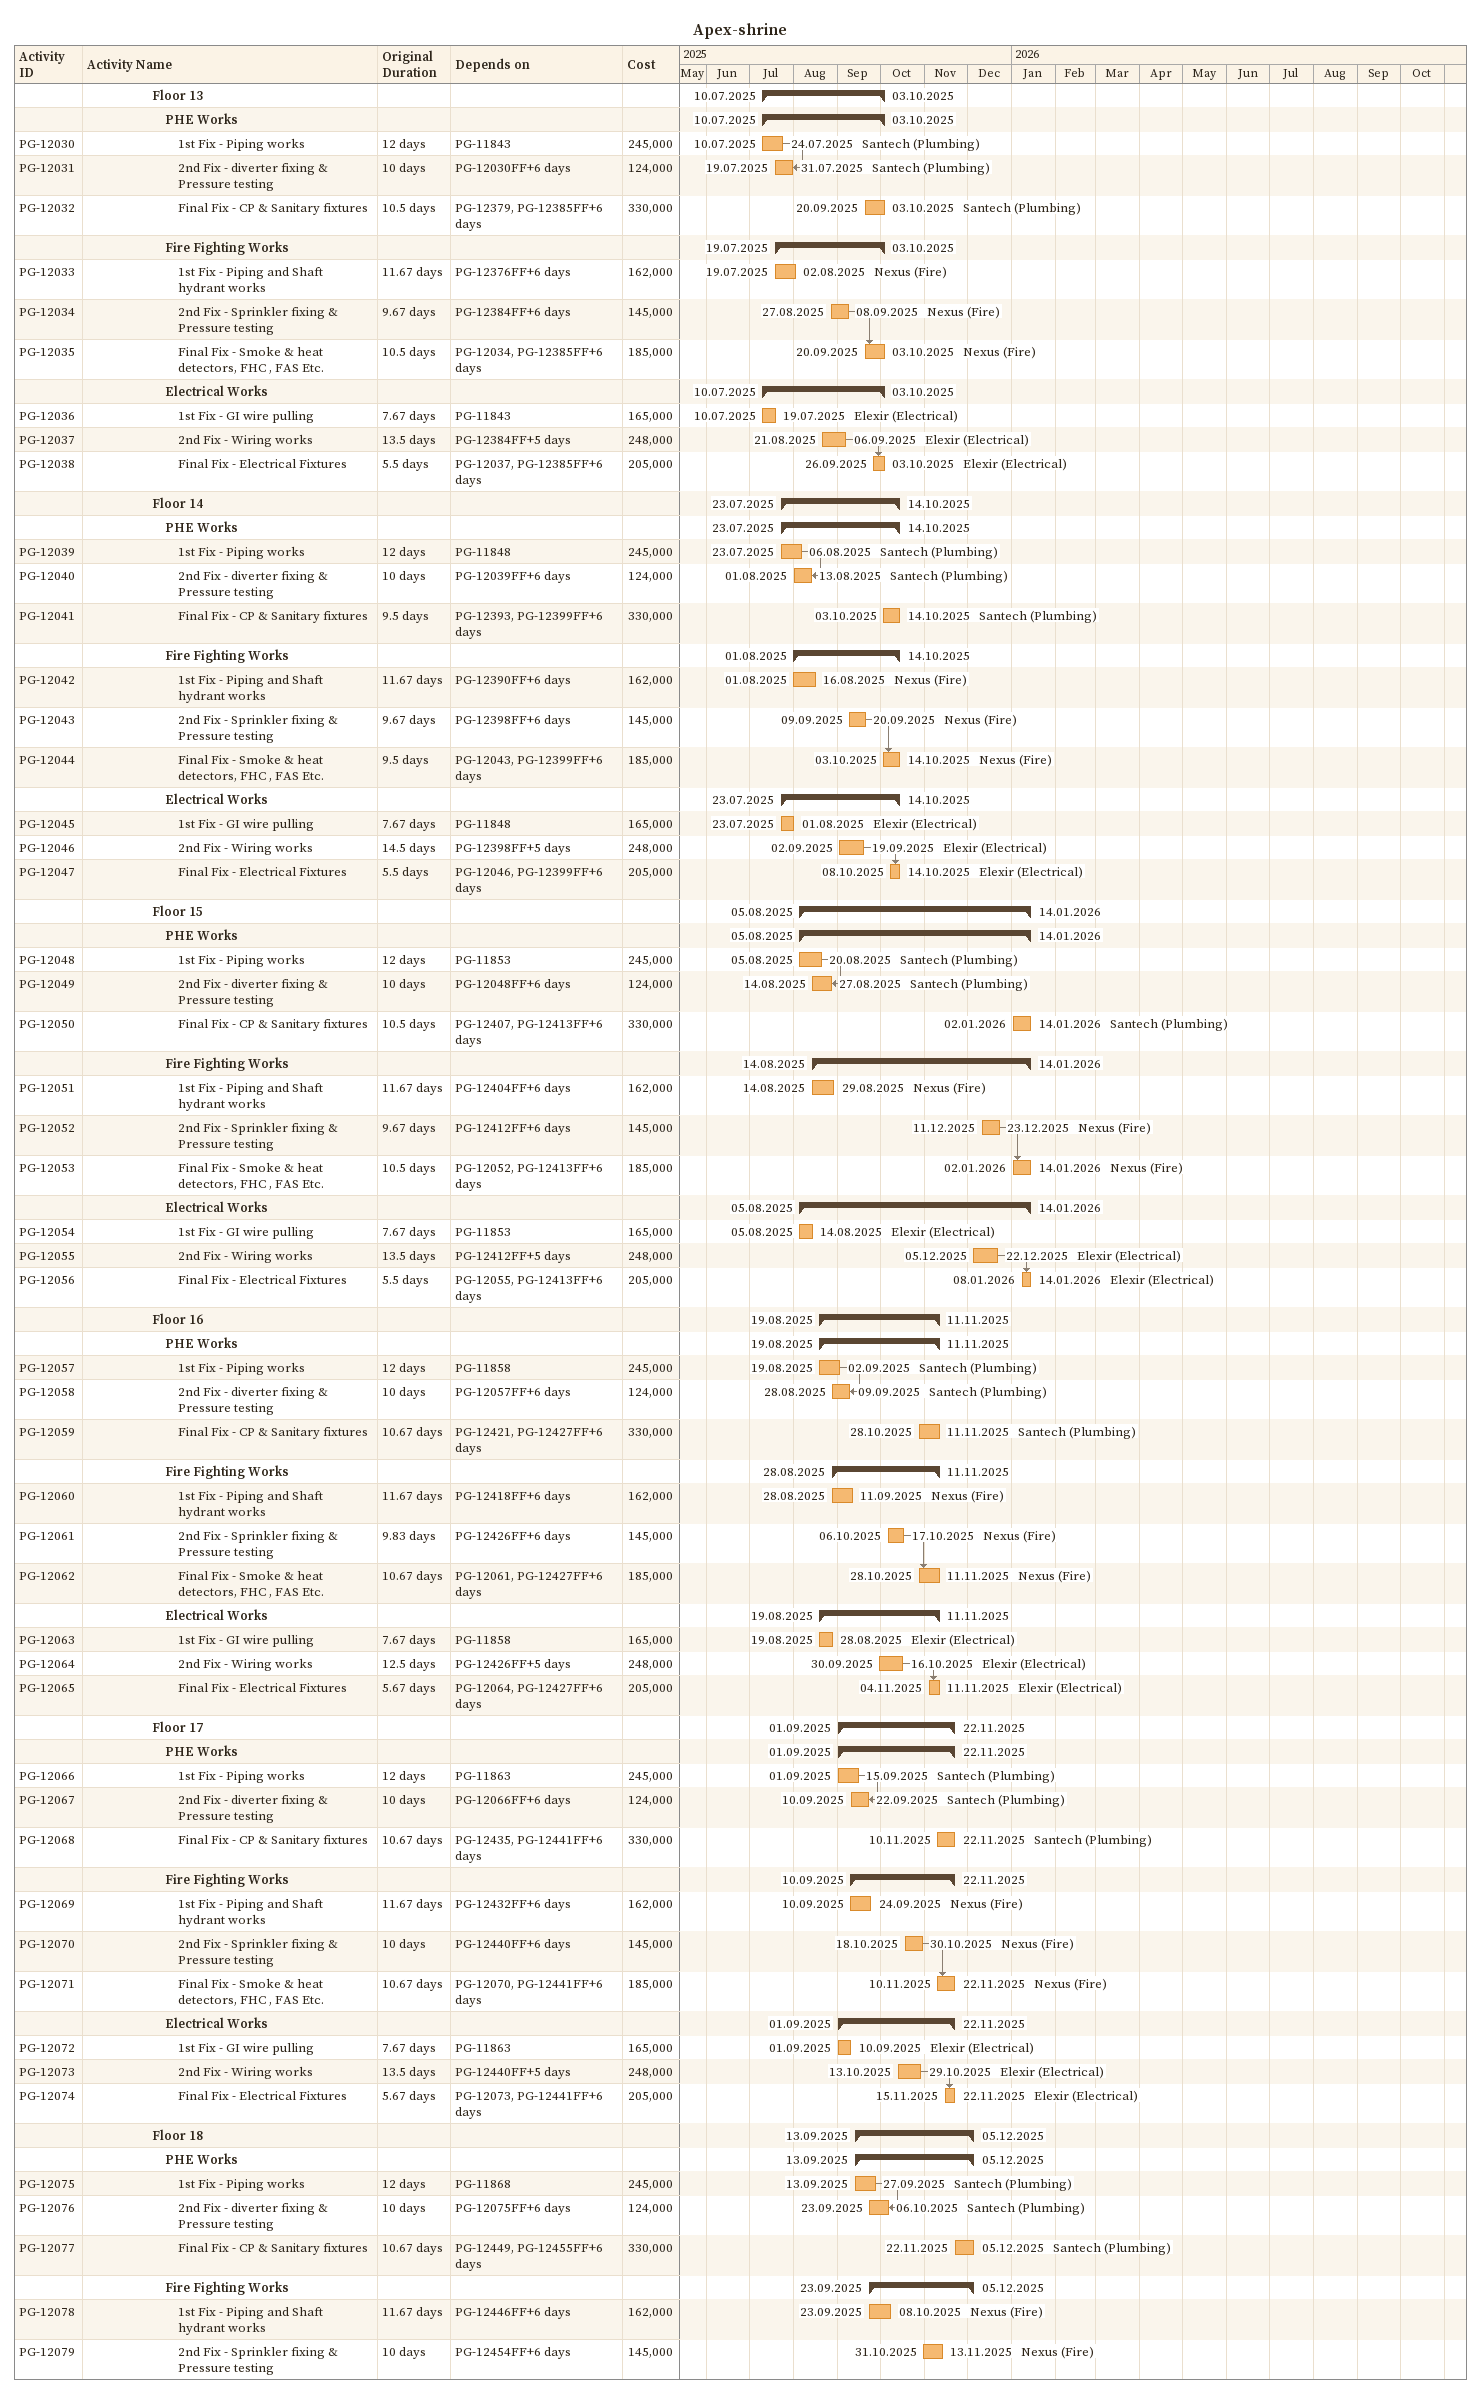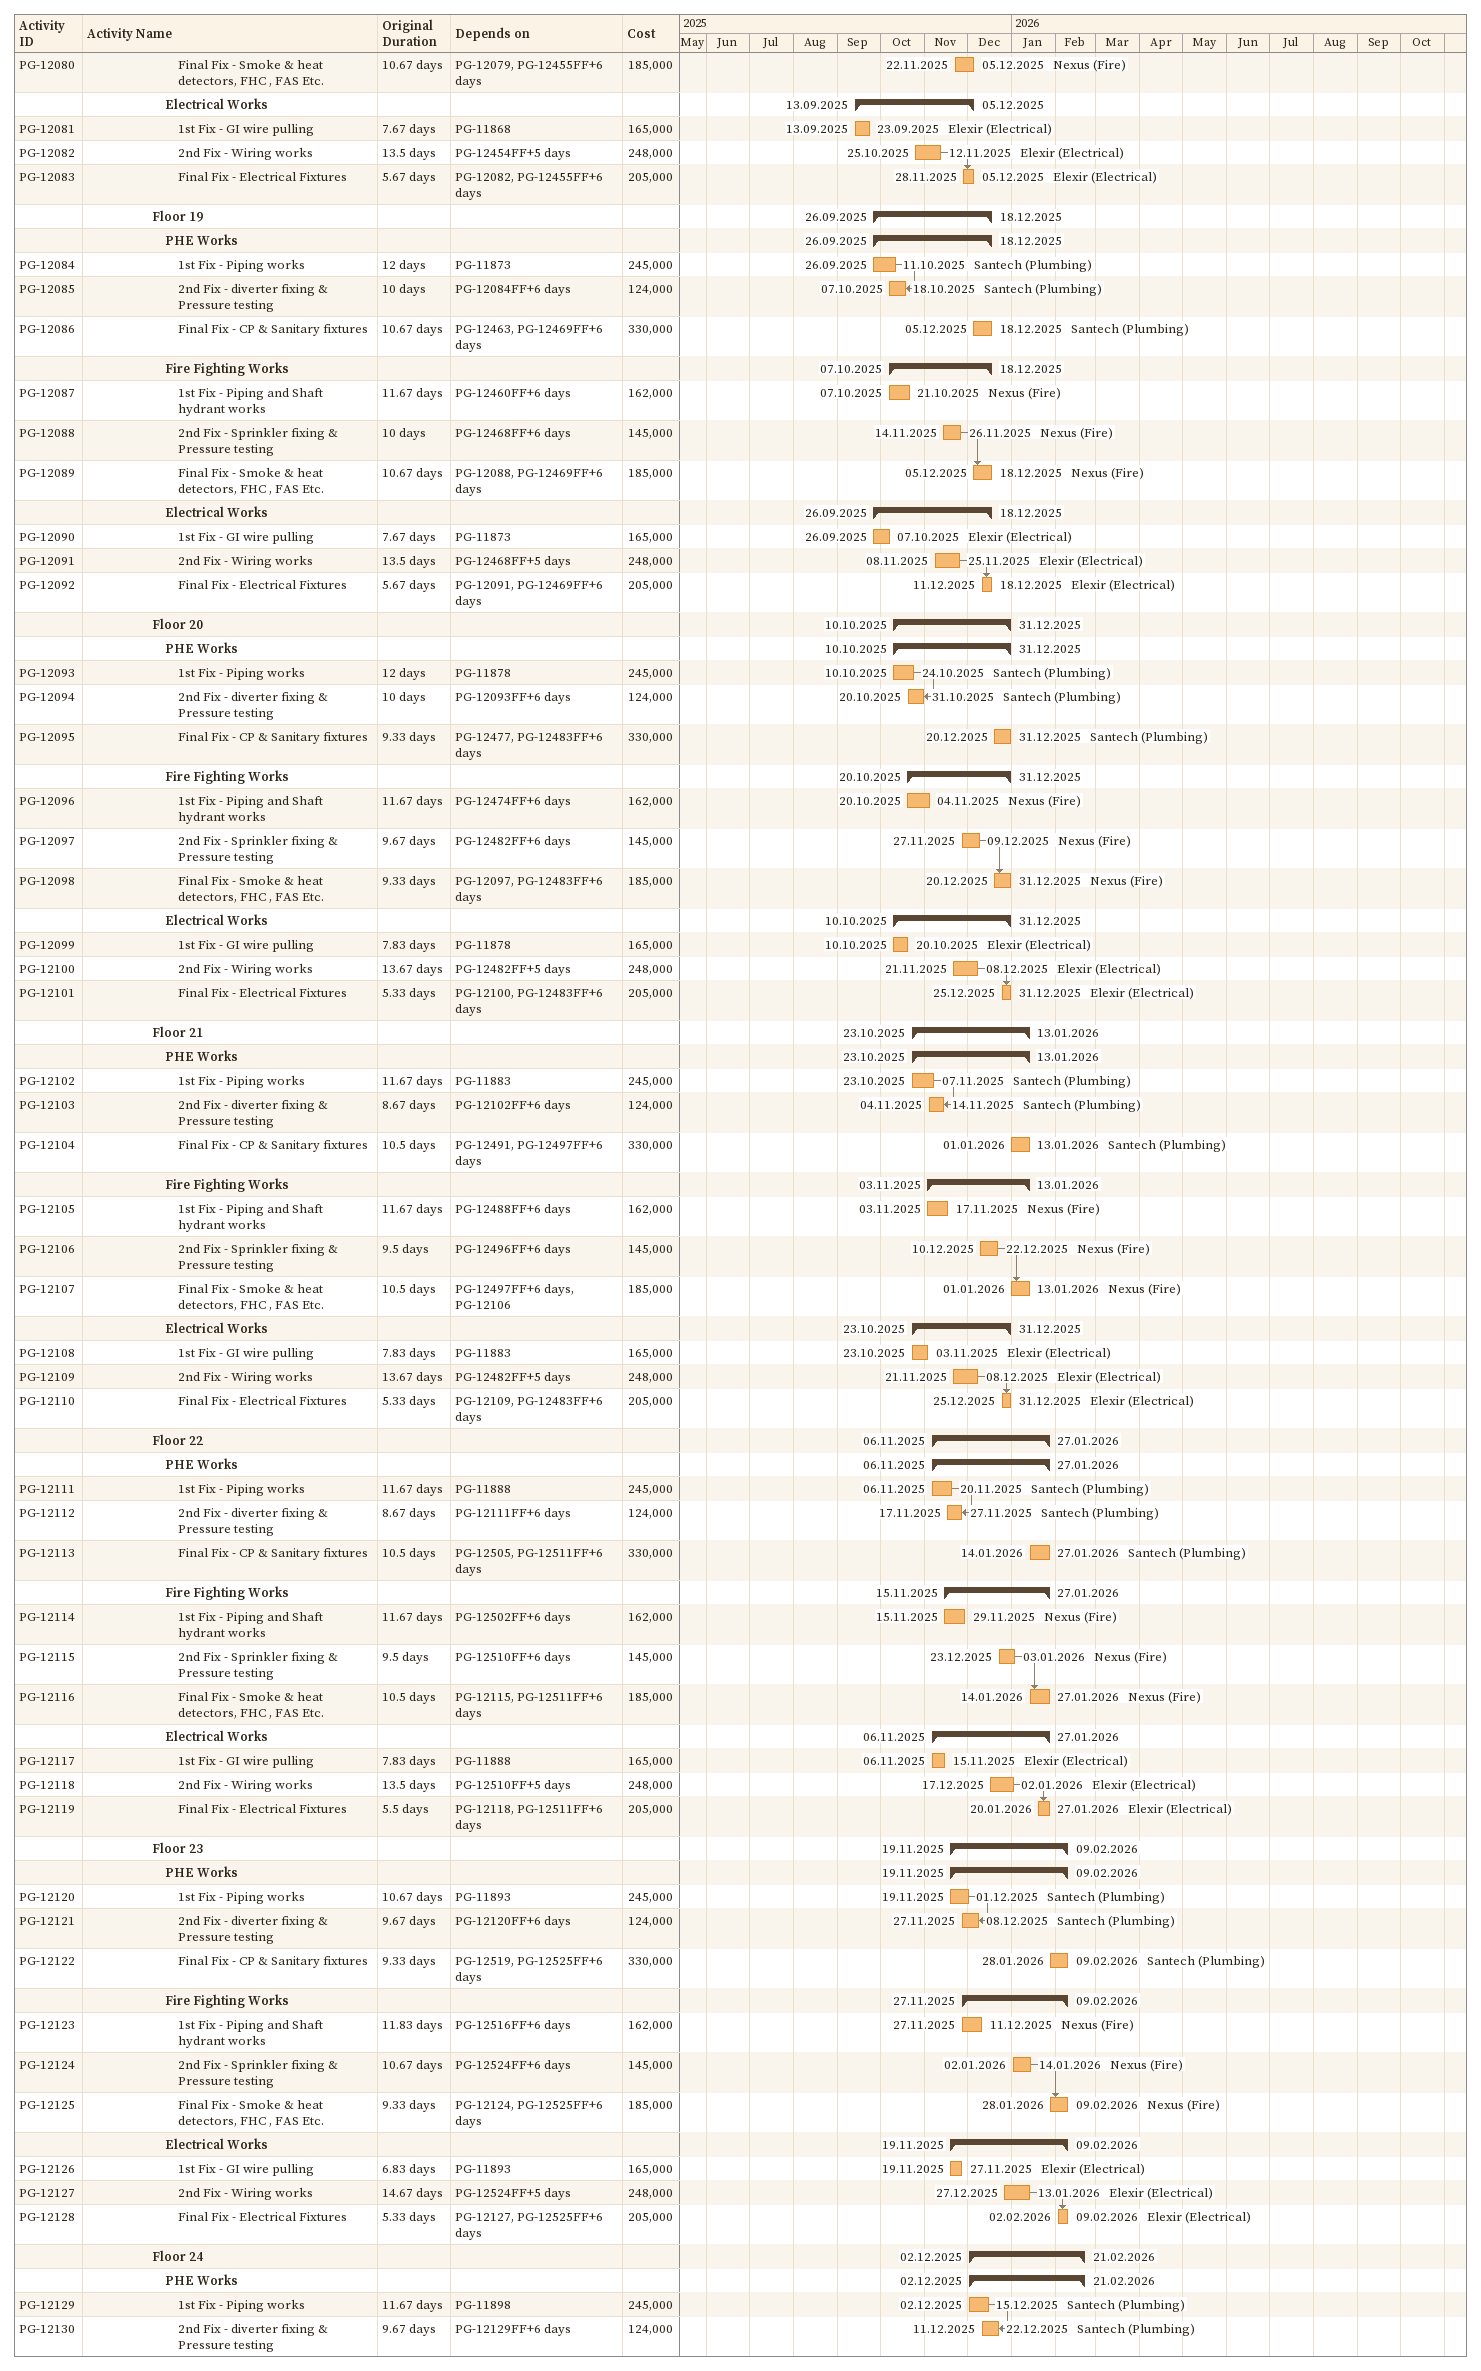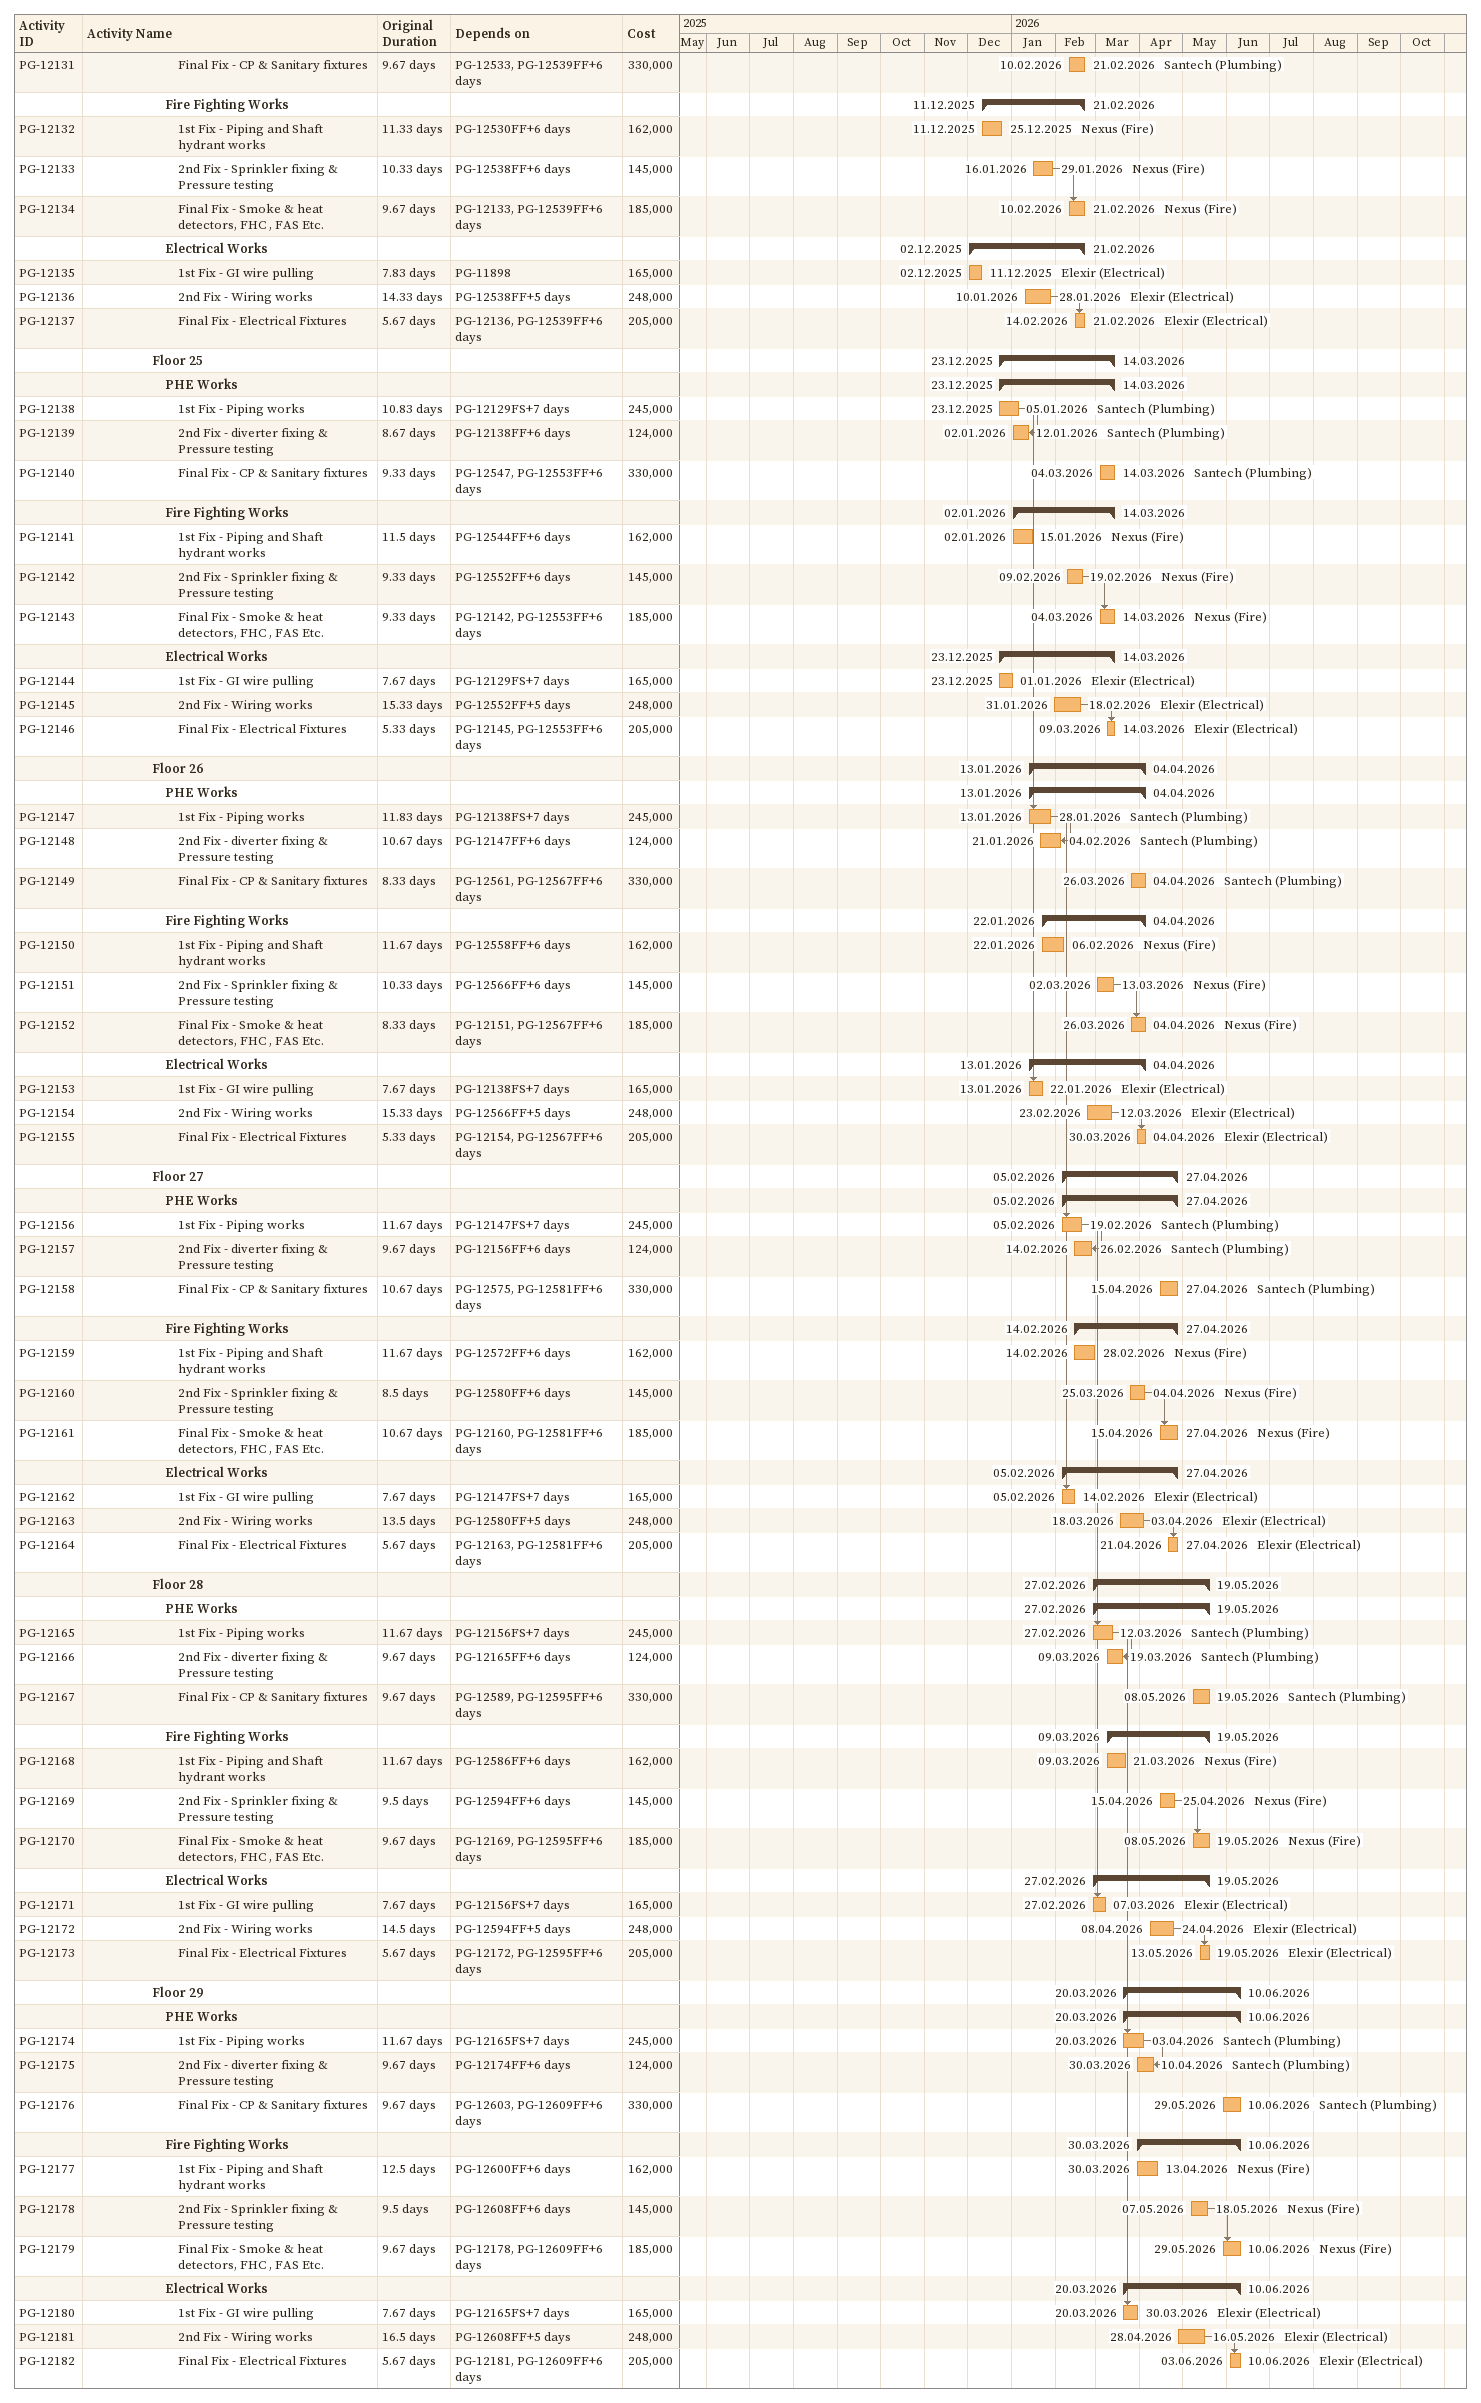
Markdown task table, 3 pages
Apex-shrine

| ID | Level | Task | Original duration | Start | Finish | Predecessors | Resources | Cost |
|---|---|---|---|---|---|---|---|---|
|  | 6 | **Floor 13** |  | 2025-07-10 | 2025-10-03 |  |  |  |
|  | 7 | **PHE Works** |  | 2025-07-10 | 2025-10-03 |  |  |  |
| PG-12030 | 8 | 1st Fix - Piping works | 12d | 2025-07-10 | 2025-07-24 | PG-11843 | Santech (Plumbing) | 245000 |
| PG-12031 | 8 | 2nd Fix - diverter fixing & Pressure testing | 10d | 2025-07-19 | 2025-07-31 | PG-12030FF+6d | Santech (Plumbing) | 124000 |
| PG-12032 | 8 | Final Fix - CP & Sanitary fixtures | 10.5d | 2025-09-20 | 2025-10-03 | PG-12379, PG-12385FF+6d | Santech (Plumbing) | 330000 |
|  | 7 | **Fire Fighting Works** |  | 2025-07-19 | 2025-10-03 |  |  |  |
| PG-12033 | 8 | 1st Fix - Piping and Shaft hydrant works | 11.67d | 2025-07-19 | 2025-08-02 | PG-12376FF+6d | Nexus (Fire) | 162000 |
| PG-12034 | 8 | 2nd Fix - Sprinkler fixing & Pressure testing | 9.67d | 2025-08-27 | 2025-09-08 | PG-12384FF+6d | Nexus (Fire) | 145000 |
| PG-12035 | 8 | Final Fix - Smoke & heat detectors, FHC , FAS Etc. | 10.5d | 2025-09-20 | 2025-10-03 | PG-12034, PG-12385FF+6d | Nexus (Fire) | 185000 |
|  | 7 | **Electrical Works** |  | 2025-07-10 | 2025-10-03 |  |  |  |
| PG-12036 | 8 | 1st Fix - GI wire pulling | 7.67d | 2025-07-10 | 2025-07-19 | PG-11843 | Elexir (Electrical) | 165000 |
| PG-12037 | 8 | 2nd Fix - Wiring works | 13.5d | 2025-08-21 | 2025-09-06 | PG-12384FF+5d | Elexir (Electrical) | 248000 |
| PG-12038 | 8 | Final Fix - Electrical Fixtures | 5.5d | 2025-09-26 | 2025-10-03 | PG-12037, PG-12385FF+6d | Elexir (Electrical) | 205000 |
|  | 6 | **Floor 14** |  | 2025-07-23 | 2025-10-14 |  |  |  |
|  | 7 | **PHE Works** |  | 2025-07-23 | 2025-10-14 |  |  |  |
| PG-12039 | 8 | 1st Fix - Piping works | 12d | 2025-07-23 | 2025-08-06 | PG-11848 | Santech (Plumbing) | 245000 |
| PG-12040 | 8 | 2nd Fix - diverter fixing & Pressure testing | 10d | 2025-08-01 | 2025-08-13 | PG-12039FF+6d | Santech (Plumbing) | 124000 |
| PG-12041 | 8 | Final Fix - CP & Sanitary fixtures | 9.5d | 2025-10-03 | 2025-10-14 | PG-12393, PG-12399FF+6d | Santech (Plumbing) | 330000 |
|  | 7 | **Fire Fighting Works** |  | 2025-08-01 | 2025-10-14 |  |  |  |
| PG-12042 | 8 | 1st Fix - Piping and Shaft hydrant works | 11.67d | 2025-08-01 | 2025-08-16 | PG-12390FF+6d | Nexus (Fire) | 162000 |
| PG-12043 | 8 | 2nd Fix - Sprinkler fixing & Pressure testing | 9.67d | 2025-09-09 | 2025-09-20 | PG-12398FF+6d | Nexus (Fire) | 145000 |
| PG-12044 | 8 | Final Fix - Smoke & heat detectors, FHC , FAS Etc. | 9.5d | 2025-10-03 | 2025-10-14 | PG-12043, PG-12399FF+6d | Nexus (Fire) | 185000 |
|  | 7 | **Electrical Works** |  | 2025-07-23 | 2025-10-14 |  |  |  |
| PG-12045 | 8 | 1st Fix - GI wire pulling | 7.67d | 2025-07-23 | 2025-08-01 | PG-11848 | Elexir (Electrical) | 165000 |
| PG-12046 | 8 | 2nd Fix - Wiring works | 14.5d | 2025-09-02 | 2025-09-19 | PG-12398FF+5d | Elexir (Electrical) | 248000 |
| PG-12047 | 8 | Final Fix - Electrical Fixtures | 5.5d | 2025-10-08 | 2025-10-14 | PG-12046, PG-12399FF+6d | Elexir (Electrical) | 205000 |
|  | 6 | **Floor 15** |  | 2025-08-05 | 2026-01-14 |  |  |  |
|  | 7 | **PHE Works** |  | 2025-08-05 | 2026-01-14 |  |  |  |
| PG-12048 | 8 | 1st Fix - Piping works | 12d | 2025-08-05 | 2025-08-20 | PG-11853 | Santech (Plumbing) | 245000 |
| PG-12049 | 8 | 2nd Fix - diverter fixing & Pressure testing | 10d | 2025-08-14 | 2025-08-27 | PG-12048FF+6d | Santech (Plumbing) | 124000 |
| PG-12050 | 8 | Final Fix - CP & Sanitary fixtures | 10.5d | 2026-01-02 | 2026-01-14 | PG-12407, PG-12413FF+6d | Santech (Plumbing) | 330000 |
|  | 7 | **Fire Fighting Works** |  | 2025-08-14 | 2026-01-14 |  |  |  |
| PG-12051 | 8 | 1st Fix - Piping and Shaft hydrant works | 11.67d | 2025-08-14 | 2025-08-29 | PG-12404FF+6d | Nexus (Fire) | 162000 |
| PG-12052 | 8 | 2nd Fix - Sprinkler fixing & Pressure testing | 9.67d | 2025-12-11 | 2025-12-23 | PG-12412FF+6d | Nexus (Fire) | 145000 |
| PG-12053 | 8 | Final Fix - Smoke & heat detectors, FHC , FAS Etc. | 10.5d | 2026-01-02 | 2026-01-14 | PG-12052, PG-12413FF+6d | Nexus (Fire) | 185000 |
|  | 7 | **Electrical Works** |  | 2025-08-05 | 2026-01-14 |  |  |  |
| PG-12054 | 8 | 1st Fix - GI wire pulling | 7.67d | 2025-08-05 | 2025-08-14 | PG-11853 | Elexir (Electrical) | 165000 |
| PG-12055 | 8 | 2nd Fix - Wiring works | 13.5d | 2025-12-05 | 2025-12-22 | PG-12412FF+5d | Elexir (Electrical) | 248000 |
| PG-12056 | 8 | Final Fix - Electrical Fixtures | 5.5d | 2026-01-08 | 2026-01-14 | PG-12055, PG-12413FF+6d | Elexir (Electrical) | 205000 |
|  | 6 | **Floor 16** |  | 2025-08-19 | 2025-11-11 |  |  |  |
|  | 7 | **PHE Works** |  | 2025-08-19 | 2025-11-11 |  |  |  |
| PG-12057 | 8 | 1st Fix - Piping works | 12d | 2025-08-19 | 2025-09-02 | PG-11858 | Santech (Plumbing) | 245000 |
| PG-12058 | 8 | 2nd Fix - diverter fixing & Pressure testing | 10d | 2025-08-28 | 2025-09-09 | PG-12057FF+6d | Santech (Plumbing) | 124000 |
| PG-12059 | 8 | Final Fix - CP & Sanitary fixtures | 10.67d | 2025-10-28 | 2025-11-11 | PG-12421, PG-12427FF+6d | Santech (Plumbing) | 330000 |
|  | 7 | **Fire Fighting Works** |  | 2025-08-28 | 2025-11-11 |  |  |  |
| PG-12060 | 8 | 1st Fix - Piping and Shaft hydrant works | 11.67d | 2025-08-28 | 2025-09-11 | PG-12418FF+6d | Nexus (Fire) | 162000 |
| PG-12061 | 8 | 2nd Fix - Sprinkler fixing & Pressure testing | 9.83d | 2025-10-06 | 2025-10-17 | PG-12426FF+6d | Nexus (Fire) | 145000 |
| PG-12062 | 8 | Final Fix - Smoke & heat detectors, FHC , FAS Etc. | 10.67d | 2025-10-28 | 2025-11-11 | PG-12061, PG-12427FF+6d | Nexus (Fire) | 185000 |
|  | 7 | **Electrical Works** |  | 2025-08-19 | 2025-11-11 |  |  |  |
| PG-12063 | 8 | 1st Fix - GI wire pulling | 7.67d | 2025-08-19 | 2025-08-28 | PG-11858 | Elexir (Electrical) | 165000 |
| PG-12064 | 8 | 2nd Fix - Wiring works | 12.5d | 2025-09-30 | 2025-10-16 | PG-12426FF+5d | Elexir (Electrical) | 248000 |
| PG-12065 | 8 | Final Fix - Electrical Fixtures | 5.67d | 2025-11-04 | 2025-11-11 | PG-12064, PG-12427FF+6d | Elexir (Electrical) | 205000 |
|  | 6 | **Floor 17** |  | 2025-09-01 | 2025-11-22 |  |  |  |
|  | 7 | **PHE Works** |  | 2025-09-01 | 2025-11-22 |  |  |  |
| PG-12066 | 8 | 1st Fix - Piping works | 12d | 2025-09-01 | 2025-09-15 | PG-11863 | Santech (Plumbing) | 245000 |
| PG-12067 | 8 | 2nd Fix - diverter fixing & Pressure testing | 10d | 2025-09-10 | 2025-09-22 | PG-12066FF+6d | Santech (Plumbing) | 124000 |
| PG-12068 | 8 | Final Fix - CP & Sanitary fixtures | 10.67d | 2025-11-10 | 2025-11-22 | PG-12435, PG-12441FF+6d | Santech (Plumbing) | 330000 |
|  | 7 | **Fire Fighting Works** |  | 2025-09-10 | 2025-11-22 |  |  |  |
| PG-12069 | 8 | 1st Fix - Piping and Shaft hydrant works | 11.67d | 2025-09-10 | 2025-09-24 | PG-12432FF+6d | Nexus (Fire) | 162000 |
| PG-12070 | 8 | 2nd Fix - Sprinkler fixing & Pressure testing | 10d | 2025-10-18 | 2025-10-30 | PG-12440FF+6d | Nexus (Fire) | 145000 |
| PG-12071 | 8 | Final Fix - Smoke & heat detectors, FHC , FAS Etc. | 10.67d | 2025-11-10 | 2025-11-22 | PG-12070, PG-12441FF+6d | Nexus (Fire) | 185000 |
|  | 7 | **Electrical Works** |  | 2025-09-01 | 2025-11-22 |  |  |  |
| PG-12072 | 8 | 1st Fix - GI wire pulling | 7.67d | 2025-09-01 | 2025-09-10 | PG-11863 | Elexir (Electrical) | 165000 |
| PG-12073 | 8 | 2nd Fix - Wiring works | 13.5d | 2025-10-13 | 2025-10-29 | PG-12440FF+5d | Elexir (Electrical) | 248000 |
| PG-12074 | 8 | Final Fix - Electrical Fixtures | 5.67d | 2025-11-15 | 2025-11-22 | PG-12073, PG-12441FF+6d | Elexir (Electrical) | 205000 |
|  | 6 | **Floor 18** |  | 2025-09-13 | 2025-12-05 |  |  |  |
|  | 7 | **PHE Works** |  | 2025-09-13 | 2025-12-05 |  |  |  |
| PG-12075 | 8 | 1st Fix - Piping works | 12d | 2025-09-13 | 2025-09-27 | PG-11868 | Santech (Plumbing) | 245000 |
| PG-12076 | 8 | 2nd Fix - diverter fixing & Pressure testing | 10d | 2025-09-23 | 2025-10-06 | PG-12075FF+6d | Santech (Plumbing) | 124000 |
| PG-12077 | 8 | Final Fix - CP & Sanitary fixtures | 10.67d | 2025-11-22 | 2025-12-05 | PG-12449, PG-12455FF+6d | Santech (Plumbing) | 330000 |
|  | 7 | **Fire Fighting Works** |  | 2025-09-23 | 2025-12-05 |  |  |  |
| PG-12078 | 8 | 1st Fix - Piping and Shaft hydrant works | 11.67d | 2025-09-23 | 2025-10-08 | PG-12446FF+6d | Nexus (Fire) | 162000 |
| PG-12079 | 8 | 2nd Fix - Sprinkler fixing & Pressure testing | 10d | 2025-10-31 | 2025-11-13 | PG-12454FF+6d | Nexus (Fire) | 145000 |
| PG-12080 | 8 | Final Fix - Smoke & heat detectors, FHC , FAS Etc. | 10.67d | 2025-11-22 | 2025-12-05 | PG-12079, PG-12455FF+6d | Nexus (Fire) | 185000 |
|  | 7 | **Electrical Works** |  | 2025-09-13 | 2025-12-05 |  |  |  |
| PG-12081 | 8 | 1st Fix - GI wire pulling | 7.67d | 2025-09-13 | 2025-09-23 | PG-11868 | Elexir (Electrical) | 165000 |
| PG-12082 | 8 | 2nd Fix - Wiring works | 13.5d | 2025-10-25 | 2025-11-12 | PG-12454FF+5d | Elexir (Electrical) | 248000 |
| PG-12083 | 8 | Final Fix - Electrical Fixtures | 5.67d | 2025-11-28 | 2025-12-05 | PG-12082, PG-12455FF+6d | Elexir (Electrical) | 205000 |
|  | 6 | **Floor 19** |  | 2025-09-26 | 2025-12-18 |  |  |  |
|  | 7 | **PHE Works** |  | 2025-09-26 | 2025-12-18 |  |  |  |
| PG-12084 | 8 | 1st Fix - Piping works | 12d | 2025-09-26 | 2025-10-11 | PG-11873 | Santech (Plumbing) | 245000 |
| PG-12085 | 8 | 2nd Fix - diverter fixing & Pressure testing | 10d | 2025-10-07 | 2025-10-18 | PG-12084FF+6d | Santech (Plumbing) | 124000 |
| PG-12086 | 8 | Final Fix - CP & Sanitary fixtures | 10.67d | 2025-12-05 | 2025-12-18 | PG-12463, PG-12469FF+6d | Santech (Plumbing) | 330000 |
|  | 7 | **Fire Fighting Works** |  | 2025-10-07 | 2025-12-18 |  |  |  |
| PG-12087 | 8 | 1st Fix - Piping and Shaft hydrant works | 11.67d | 2025-10-07 | 2025-10-21 | PG-12460FF+6d | Nexus (Fire) | 162000 |
| PG-12088 | 8 | 2nd Fix - Sprinkler fixing & Pressure testing | 10d | 2025-11-14 | 2025-11-26 | PG-12468FF+6d | Nexus (Fire) | 145000 |
| PG-12089 | 8 | Final Fix - Smoke & heat detectors, FHC , FAS Etc. | 10.67d | 2025-12-05 | 2025-12-18 | PG-12088, PG-12469FF+6d | Nexus (Fire) | 185000 |
|  | 7 | **Electrical Works** |  | 2025-09-26 | 2025-12-18 |  |  |  |
| PG-12090 | 8 | 1st Fix - GI wire pulling | 7.67d | 2025-09-26 | 2025-10-07 | PG-11873 | Elexir (Electrical) | 165000 |
| PG-12091 | 8 | 2nd Fix - Wiring works | 13.5d | 2025-11-08 | 2025-11-25 | PG-12468FF+5d | Elexir (Electrical) | 248000 |
| PG-12092 | 8 | Final Fix - Electrical Fixtures | 5.67d | 2025-12-11 | 2025-12-18 | PG-12091, PG-12469FF+6d | Elexir (Electrical) | 205000 |
|  | 6 | **Floor 20** |  | 2025-10-10 | 2025-12-31 |  |  |  |
|  | 7 | **PHE Works** |  | 2025-10-10 | 2025-12-31 |  |  |  |
| PG-12093 | 8 | 1st Fix - Piping works | 12d | 2025-10-10 | 2025-10-24 | PG-11878 | Santech (Plumbing) | 245000 |
| PG-12094 | 8 | 2nd Fix - diverter fixing & Pressure testing | 10d | 2025-10-20 | 2025-10-31 | PG-12093FF+6d | Santech (Plumbing) | 124000 |
| PG-12095 | 8 | Final Fix - CP & Sanitary fixtures | 9.33d | 2025-12-20 | 2025-12-31 | PG-12477, PG-12483FF+6d | Santech (Plumbing) | 330000 |
|  | 7 | **Fire Fighting Works** |  | 2025-10-20 | 2025-12-31 |  |  |  |
| PG-12096 | 8 | 1st Fix - Piping and Shaft hydrant works | 11.67d | 2025-10-20 | 2025-11-04 | PG-12474FF+6d | Nexus (Fire) | 162000 |
| PG-12097 | 8 | 2nd Fix - Sprinkler fixing & Pressure testing | 9.67d | 2025-11-27 | 2025-12-09 | PG-12482FF+6d | Nexus (Fire) | 145000 |
| PG-12098 | 8 | Final Fix - Smoke & heat detectors, FHC , FAS Etc. | 9.33d | 2025-12-20 | 2025-12-31 | PG-12097, PG-12483FF+6d | Nexus (Fire) | 185000 |
|  | 7 | **Electrical Works** |  | 2025-10-10 | 2025-12-31 |  |  |  |
| PG-12099 | 8 | 1st Fix - GI wire pulling | 7.83d | 2025-10-10 | 2025-10-20 | PG-11878 | Elexir (Electrical) | 165000 |
| PG-12100 | 8 | 2nd Fix - Wiring works | 13.67d | 2025-11-21 | 2025-12-08 | PG-12482FF+5d | Elexir (Electrical) | 248000 |
| PG-12101 | 8 | Final Fix - Electrical Fixtures | 5.33d | 2025-12-25 | 2025-12-31 | PG-12100, PG-12483FF+6d | Elexir (Electrical) | 205000 |
|  | 6 | **Floor 21** |  | 2025-10-23 | 2026-01-13 |  |  |  |
|  | 7 | **PHE Works** |  | 2025-10-23 | 2026-01-13 |  |  |  |
| PG-12102 | 8 | 1st Fix - Piping works | 11.67d | 2025-10-23 | 2025-11-07 | PG-11883 | Santech (Plumbing) | 245000 |
| PG-12103 | 8 | 2nd Fix - diverter fixing & Pressure testing | 8.67d | 2025-11-04 | 2025-11-14 | PG-12102FF+6d | Santech (Plumbing) | 124000 |
| PG-12104 | 8 | Final Fix - CP & Sanitary fixtures | 10.5d | 2026-01-01 | 2026-01-13 | PG-12491, PG-12497FF+6d | Santech (Plumbing) | 330000 |
|  | 7 | **Fire Fighting Works** |  | 2025-11-03 | 2026-01-13 |  |  |  |
| PG-12105 | 8 | 1st Fix - Piping and Shaft hydrant works | 11.67d | 2025-11-03 | 2025-11-17 | PG-12488FF+6d | Nexus (Fire) | 162000 |
| PG-12106 | 8 | 2nd Fix - Sprinkler fixing & Pressure testing | 9.5d | 2025-12-10 | 2025-12-22 | PG-12496FF+6d | Nexus (Fire) | 145000 |
| PG-12107 | 8 | Final Fix - Smoke & heat detectors, FHC , FAS Etc. | 10.5d | 2026-01-01 | 2026-01-13 | PG-12497FF+6d, PG-12106 | Nexus (Fire) | 185000 |
|  | 7 | **Electrical Works** |  | 2025-10-23 | 2025-12-31 |  |  |  |
| PG-12108 | 8 | 1st Fix - GI wire pulling | 7.83d | 2025-10-23 | 2025-11-03 | PG-11883 | Elexir (Electrical) | 165000 |
| PG-12109 | 8 | 2nd Fix - Wiring works | 13.67d | 2025-11-21 | 2025-12-08 | PG-12482FF+5d | Elexir (Electrical) | 248000 |
| PG-12110 | 8 | Final Fix - Electrical Fixtures | 5.33d | 2025-12-25 | 2025-12-31 | PG-12109, PG-12483FF+6d | Elexir (Electrical) | 205000 |
|  | 6 | **Floor 22** |  | 2025-11-06 | 2026-01-27 |  |  |  |
|  | 7 | **PHE Works** |  | 2025-11-06 | 2026-01-27 |  |  |  |
| PG-12111 | 8 | 1st Fix - Piping works | 11.67d | 2025-11-06 | 2025-11-20 | PG-11888 | Santech (Plumbing) | 245000 |
| PG-12112 | 8 | 2nd Fix - diverter fixing & Pressure testing | 8.67d | 2025-11-17 | 2025-11-27 | PG-12111FF+6d | Santech (Plumbing) | 124000 |
| PG-12113 | 8 | Final Fix - CP & Sanitary fixtures | 10.5d | 2026-01-14 | 2026-01-27 | PG-12505, PG-12511FF+6d | Santech (Plumbing) | 330000 |
|  | 7 | **Fire Fighting Works** |  | 2025-11-15 | 2026-01-27 |  |  |  |
| PG-12114 | 8 | 1st Fix - Piping and Shaft hydrant works | 11.67d | 2025-11-15 | 2025-11-29 | PG-12502FF+6d | Nexus (Fire) | 162000 |
| PG-12115 | 8 | 2nd Fix - Sprinkler fixing & Pressure testing | 9.5d | 2025-12-23 | 2026-01-03 | PG-12510FF+6d | Nexus (Fire) | 145000 |
| PG-12116 | 8 | Final Fix - Smoke & heat detectors, FHC , FAS Etc. | 10.5d | 2026-01-14 | 2026-01-27 | PG-12115, PG-12511FF+6d | Nexus (Fire) | 185000 |
|  | 7 | **Electrical Works** |  | 2025-11-06 | 2026-01-27 |  |  |  |
| PG-12117 | 8 | 1st Fix - GI wire pulling | 7.83d | 2025-11-06 | 2025-11-15 | PG-11888 | Elexir (Electrical) | 165000 |
| PG-12118 | 8 | 2nd Fix - Wiring works | 13.5d | 2025-12-17 | 2026-01-02 | PG-12510FF+5d | Elexir (Electrical) | 248000 |
| PG-12119 | 8 | Final Fix - Electrical Fixtures | 5.5d | 2026-01-20 | 2026-01-27 | PG-12118, PG-12511FF+6d | Elexir (Electrical) | 205000 |
|  | 6 | **Floor 23** |  | 2025-11-19 | 2026-02-09 |  |  |  |
|  | 7 | **PHE Works** |  | 2025-11-19 | 2026-02-09 |  |  |  |
| PG-12120 | 8 | 1st Fix - Piping works | 10.67d | 2025-11-19 | 2025-12-01 | PG-11893 | Santech (Plumbing) | 245000 |
| PG-12121 | 8 | 2nd Fix - diverter fixing & Pressure testing | 9.67d | 2025-11-27 | 2025-12-08 | PG-12120FF+6d | Santech (Plumbing) | 124000 |
| PG-12122 | 8 | Final Fix - CP & Sanitary fixtures | 9.33d | 2026-01-28 | 2026-02-09 | PG-12519, PG-12525FF+6d | Santech (Plumbing) | 330000 |
|  | 7 | **Fire Fighting Works** |  | 2025-11-27 | 2026-02-09 |  |  |  |
| PG-12123 | 8 | 1st Fix - Piping and Shaft hydrant works | 11.83d | 2025-11-27 | 2025-12-11 | PG-12516FF+6d | Nexus (Fire) | 162000 |
| PG-12124 | 8 | 2nd Fix - Sprinkler fixing & Pressure testing | 10.67d | 2026-01-02 | 2026-01-14 | PG-12524FF+6d | Nexus (Fire) | 145000 |
| PG-12125 | 8 | Final Fix - Smoke & heat detectors, FHC , FAS Etc. | 9.33d | 2026-01-28 | 2026-02-09 | PG-12124, PG-12525FF+6d | Nexus (Fire) | 185000 |
|  | 7 | **Electrical Works** |  | 2025-11-19 | 2026-02-09 |  |  |  |
| PG-12126 | 8 | 1st Fix - GI wire pulling | 6.83d | 2025-11-19 | 2025-11-27 | PG-11893 | Elexir (Electrical) | 165000 |
| PG-12127 | 8 | 2nd Fix - Wiring works | 14.67d | 2025-12-27 | 2026-01-13 | PG-12524FF+5d | Elexir (Electrical) | 248000 |
| PG-12128 | 8 | Final Fix - Electrical Fixtures | 5.33d | 2026-02-02 | 2026-02-09 | PG-12127, PG-12525FF+6d | Elexir (Electrical) | 205000 |
|  | 6 | **Floor 24** |  | 2025-12-02 | 2026-02-21 |  |  |  |
|  | 7 | **PHE Works** |  | 2025-12-02 | 2026-02-21 |  |  |  |
| PG-12129 | 8 | 1st Fix - Piping works | 11.67d | 2025-12-02 | 2025-12-15 | PG-11898 | Santech (Plumbing) | 245000 |
| PG-12130 | 8 | 2nd Fix - diverter fixing & Pressure testing | 9.67d | 2025-12-11 | 2025-12-22 | PG-12129FF+6d | Santech (Plumbing) | 124000 |
| PG-12131 | 8 | Final Fix - CP & Sanitary fixtures | 9.67d | 2026-02-10 | 2026-02-21 | PG-12533, PG-12539FF+6d | Santech (Plumbing) | 330000 |
|  | 7 | **Fire Fighting Works** |  | 2025-12-11 | 2026-02-21 |  |  |  |
| PG-12132 | 8 | 1st Fix - Piping and Shaft hydrant works | 11.33d | 2025-12-11 | 2025-12-25 | PG-12530FF+6d | Nexus (Fire) | 162000 |
| PG-12133 | 8 | 2nd Fix - Sprinkler fixing & Pressure testing | 10.33d | 2026-01-16 | 2026-01-29 | PG-12538FF+6d | Nexus (Fire) | 145000 |
| PG-12134 | 8 | Final Fix - Smoke & heat detectors, FHC , FAS Etc. | 9.67d | 2026-02-10 | 2026-02-21 | PG-12133, PG-12539FF+6d | Nexus (Fire) | 185000 |
|  | 7 | **Electrical Works** |  | 2025-12-02 | 2026-02-21 |  |  |  |
| PG-12135 | 8 | 1st Fix - GI wire pulling | 7.83d | 2025-12-02 | 2025-12-11 | PG-11898 | Elexir (Electrical) | 165000 |
| PG-12136 | 8 | 2nd Fix - Wiring works | 14.33d | 2026-01-10 | 2026-01-28 | PG-12538FF+5d | Elexir (Electrical) | 248000 |
| PG-12137 | 8 | Final Fix - Electrical Fixtures | 5.67d | 2026-02-14 | 2026-02-21 | PG-12136, PG-12539FF+6d | Elexir (Electrical) | 205000 |
|  | 6 | **Floor 25** |  | 2025-12-23 | 2026-03-14 |  |  |  |
|  | 7 | **PHE Works** |  | 2025-12-23 | 2026-03-14 |  |  |  |
| PG-12138 | 8 | 1st Fix - Piping works | 10.83d | 2025-12-23 | 2026-01-05 | PG-12129FS+7d | Santech (Plumbing) | 245000 |
| PG-12139 | 8 | 2nd Fix - diverter fixing & Pressure testing | 8.67d | 2026-01-02 | 2026-01-12 | PG-12138FF+6d | Santech (Plumbing) | 124000 |
| PG-12140 | 8 | Final Fix - CP & Sanitary fixtures | 9.33d | 2026-03-04 | 2026-03-14 | PG-12547, PG-12553FF+6d | Santech (Plumbing) | 330000 |
|  | 7 | **Fire Fighting Works** |  | 2026-01-02 | 2026-03-14 |  |  |  |
| PG-12141 | 8 | 1st Fix - Piping and Shaft hydrant works | 11.5d | 2026-01-02 | 2026-01-15 | PG-12544FF+6d | Nexus (Fire) | 162000 |
| PG-12142 | 8 | 2nd Fix - Sprinkler fixing & Pressure testing | 9.33d | 2026-02-09 | 2026-02-19 | PG-12552FF+6d | Nexus (Fire) | 145000 |
| PG-12143 | 8 | Final Fix - Smoke & heat detectors, FHC , FAS Etc. | 9.33d | 2026-03-04 | 2026-03-14 | PG-12142, PG-12553FF+6d | Nexus (Fire) | 185000 |
|  | 7 | **Electrical Works** |  | 2025-12-23 | 2026-03-14 |  |  |  |
| PG-12144 | 8 | 1st Fix - GI wire pulling | 7.67d | 2025-12-23 | 2026-01-01 | PG-12129FS+7d | Elexir (Electrical) | 165000 |
| PG-12145 | 8 | 2nd Fix - Wiring works | 15.33d | 2026-01-31 | 2026-02-18 | PG-12552FF+5d | Elexir (Electrical) | 248000 |
| PG-12146 | 8 | Final Fix - Electrical Fixtures | 5.33d | 2026-03-09 | 2026-03-14 | PG-12145, PG-12553FF+6d | Elexir (Electrical) | 205000 |
|  | 6 | **Floor 26** |  | 2026-01-13 | 2026-04-04 |  |  |  |
|  | 7 | **PHE Works** |  | 2026-01-13 | 2026-04-04 |  |  |  |
| PG-12147 | 8 | 1st Fix - Piping works | 11.83d | 2026-01-13 | 2026-01-28 | PG-12138FS+7d | Santech (Plumbing) | 245000 |
| PG-12148 | 8 | 2nd Fix - diverter fixing & Pressure testing | 10.67d | 2026-01-21 | 2026-02-04 | PG-12147FF+6d | Santech (Plumbing) | 124000 |
| PG-12149 | 8 | Final Fix - CP & Sanitary fixtures | 8.33d | 2026-03-26 | 2026-04-04 | PG-12561, PG-12567FF+6d | Santech (Plumbing) | 330000 |
|  | 7 | **Fire Fighting Works** |  | 2026-01-22 | 2026-04-04 |  |  |  |
| PG-12150 | 8 | 1st Fix - Piping and Shaft hydrant works | 11.67d | 2026-01-22 | 2026-02-06 | PG-12558FF+6d | Nexus (Fire) | 162000 |
| PG-12151 | 8 | 2nd Fix - Sprinkler fixing & Pressure testing | 10.33d | 2026-03-02 | 2026-03-13 | PG-12566FF+6d | Nexus (Fire) | 145000 |
| PG-12152 | 8 | Final Fix - Smoke & heat detectors, FHC , FAS Etc. | 8.33d | 2026-03-26 | 2026-04-04 | PG-12151, PG-12567FF+6d | Nexus (Fire) | 185000 |
|  | 7 | **Electrical Works** |  | 2026-01-13 | 2026-04-04 |  |  |  |
| PG-12153 | 8 | 1st Fix - GI wire pulling | 7.67d | 2026-01-13 | 2026-01-22 | PG-12138FS+7d | Elexir (Electrical) | 165000 |
| PG-12154 | 8 | 2nd Fix - Wiring works | 15.33d | 2026-02-23 | 2026-03-12 | PG-12566FF+5d | Elexir (Electrical) | 248000 |
| PG-12155 | 8 | Final Fix - Electrical Fixtures | 5.33d | 2026-03-30 | 2026-04-04 | PG-12154, PG-12567FF+6d | Elexir (Electrical) | 205000 |
|  | 6 | **Floor 27** |  | 2026-02-05 | 2026-04-27 |  |  |  |
|  | 7 | **PHE Works** |  | 2026-02-05 | 2026-04-27 |  |  |  |
| PG-12156 | 8 | 1st Fix - Piping works | 11.67d | 2026-02-05 | 2026-02-19 | PG-12147FS+7d | Santech (Plumbing) | 245000 |
| PG-12157 | 8 | 2nd Fix - diverter fixing & Pressure testing | 9.67d | 2026-02-14 | 2026-02-26 | PG-12156FF+6d | Santech (Plumbing) | 124000 |
| PG-12158 | 8 | Final Fix - CP & Sanitary fixtures | 10.67d | 2026-04-15 | 2026-04-27 | PG-12575, PG-12581FF+6d | Santech (Plumbing) | 330000 |
|  | 7 | **Fire Fighting Works** |  | 2026-02-14 | 2026-04-27 |  |  |  |
| PG-12159 | 8 | 1st Fix - Piping and Shaft hydrant works | 11.67d | 2026-02-14 | 2026-02-28 | PG-12572FF+6d | Nexus (Fire) | 162000 |
| PG-12160 | 8 | 2nd Fix - Sprinkler fixing & Pressure testing | 8.5d | 2026-03-25 | 2026-04-04 | PG-12580FF+6d | Nexus (Fire) | 145000 |
| PG-12161 | 8 | Final Fix - Smoke & heat detectors, FHC , FAS Etc. | 10.67d | 2026-04-15 | 2026-04-27 | PG-12160, PG-12581FF+6d | Nexus (Fire) | 185000 |
|  | 7 | **Electrical Works** |  | 2026-02-05 | 2026-04-27 |  |  |  |
| PG-12162 | 8 | 1st Fix - GI wire pulling | 7.67d | 2026-02-05 | 2026-02-14 | PG-12147FS+7d | Elexir (Electrical) | 165000 |
| PG-12163 | 8 | 2nd Fix - Wiring works | 13.5d | 2026-03-18 | 2026-04-03 | PG-12580FF+5d | Elexir (Electrical) | 248000 |
| PG-12164 | 8 | Final Fix - Electrical Fixtures | 5.67d | 2026-04-21 | 2026-04-27 | PG-12163, PG-12581FF+6d | Elexir (Electrical) | 205000 |
|  | 6 | **Floor 28** |  | 2026-02-27 | 2026-05-19 |  |  |  |
|  | 7 | **PHE Works** |  | 2026-02-27 | 2026-05-19 |  |  |  |
| PG-12165 | 8 | 1st Fix - Piping works | 11.67d | 2026-02-27 | 2026-03-12 | PG-12156FS+7d | Santech (Plumbing) | 245000 |
| PG-12166 | 8 | 2nd Fix - diverter fixing & Pressure testing | 9.67d | 2026-03-09 | 2026-03-19 | PG-12165FF+6d | Santech (Plumbing) | 124000 |
| PG-12167 | 8 | Final Fix - CP & Sanitary fixtures | 9.67d | 2026-05-08 | 2026-05-19 | PG-12589, PG-12595FF+6d | Santech (Plumbing) | 330000 |
|  | 7 | **Fire Fighting Works** |  | 2026-03-09 | 2026-05-19 |  |  |  |
| PG-12168 | 8 | 1st Fix - Piping and Shaft hydrant works | 11.67d | 2026-03-09 | 2026-03-21 | PG-12586FF+6d | Nexus (Fire) | 162000 |
| PG-12169 | 8 | 2nd Fix - Sprinkler fixing & Pressure testing | 9.5d | 2026-04-15 | 2026-04-25 | PG-12594FF+6d | Nexus (Fire) | 145000 |
| PG-12170 | 8 | Final Fix - Smoke & heat detectors, FHC , FAS Etc. | 9.67d | 2026-05-08 | 2026-05-19 | PG-12169, PG-12595FF+6d | Nexus (Fire) | 185000 |
|  | 7 | **Electrical Works** |  | 2026-02-27 | 2026-05-19 |  |  |  |
| PG-12171 | 8 | 1st Fix - GI wire pulling | 7.67d | 2026-02-27 | 2026-03-07 | PG-12156FS+7d | Elexir (Electrical) | 165000 |
| PG-12172 | 8 | 2nd Fix - Wiring works | 14.5d | 2026-04-08 | 2026-04-24 | PG-12594FF+5d | Elexir (Electrical) | 248000 |
| PG-12173 | 8 | Final Fix - Electrical Fixtures | 5.67d | 2026-05-13 | 2026-05-19 | PG-12172, PG-12595FF+6d | Elexir (Electrical) | 205000 |
|  | 6 | **Floor 29** |  | 2026-03-20 | 2026-06-10 |  |  |  |
|  | 7 | **PHE Works** |  | 2026-03-20 | 2026-06-10 |  |  |  |
| PG-12174 | 8 | 1st Fix - Piping works | 11.67d | 2026-03-20 | 2026-04-03 | PG-12165FS+7d | Santech (Plumbing) | 245000 |
| PG-12175 | 8 | 2nd Fix - diverter fixing & Pressure testing | 9.67d | 2026-03-30 | 2026-04-10 | PG-12174FF+6d | Santech (Plumbing) | 124000 |
| PG-12176 | 8 | Final Fix - CP & Sanitary fixtures | 9.67d | 2026-05-29 | 2026-06-10 | PG-12603, PG-12609FF+6d | Santech (Plumbing) | 330000 |
|  | 7 | **Fire Fighting Works** |  | 2026-03-30 | 2026-06-10 |  |  |  |
| PG-12177 | 8 | 1st Fix - Piping and Shaft hydrant works | 12.5d | 2026-03-30 | 2026-04-13 | PG-12600FF+6d | Nexus (Fire) | 162000 |
| PG-12178 | 8 | 2nd Fix - Sprinkler fixing & Pressure testing | 9.5d | 2026-05-07 | 2026-05-18 | PG-12608FF+6d | Nexus (Fire) | 145000 |
| PG-12179 | 8 | Final Fix - Smoke & heat detectors, FHC , FAS Etc. | 9.67d | 2026-05-29 | 2026-06-10 | PG-12178, PG-12609FF+6d | Nexus (Fire) | 185000 |
|  | 7 | **Electrical Works** |  | 2026-03-20 | 2026-06-10 |  |  |  |
| PG-12180 | 8 | 1st Fix - GI wire pulling | 7.67d | 2026-03-20 | 2026-03-30 | PG-12165FS+7d | Elexir (Electrical) | 165000 |
| PG-12181 | 8 | 2nd Fix - Wiring works | 16.5d | 2026-04-28 | 2026-05-16 | PG-12608FF+5d | Elexir (Electrical) | 248000 |
| PG-12182 | 8 | Final Fix - Electrical Fixtures | 5.67d | 2026-06-03 | 2026-06-10 | PG-12181, PG-12609FF+6d | Elexir (Electrical) | 205000 |
